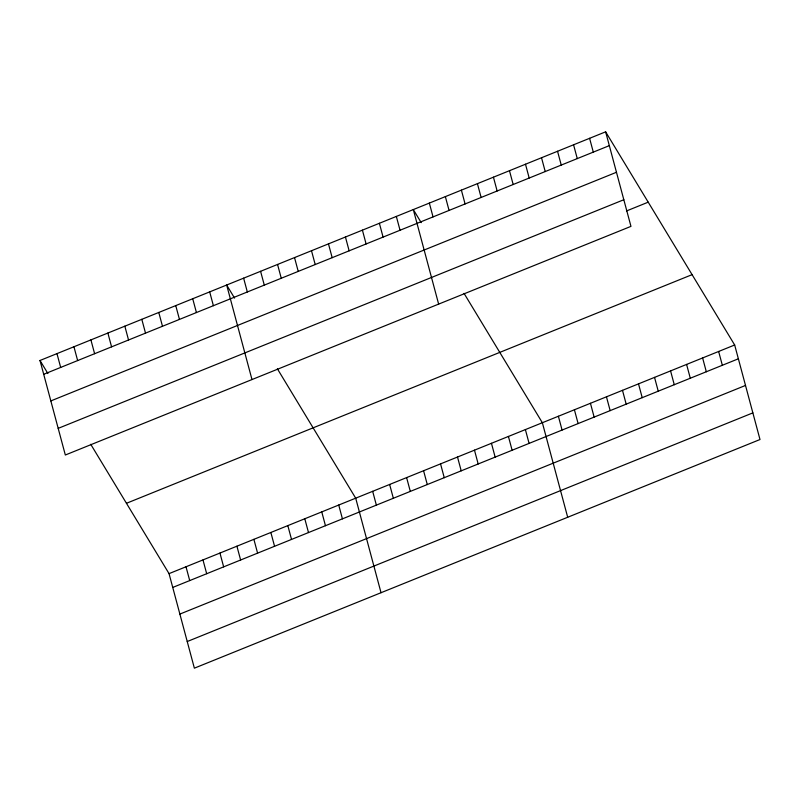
<?xml version="1.0" encoding="UTF-8"?>
<svg xmlns="http://www.w3.org/2000/svg" width="800" height="800" viewBox="0 0 800 800"><rect width="100%" height="100%" fill="white"/><g stroke="black" fill="none" stroke-linecap="round" stroke-linejoin="round"><path stroke-width="1.2" d="M605.63 131.83L630.96 226.37L65.33 455.01L40 360.48L605.63 131.83L734.67 344.99L760 439.52L194.37 668.17L169.04 573.63L90.73 444.28M43.7 374.29L609.33 145.64M50.84 400.92L616.46 172.28M58.19 428.37L623.82 199.73M626.46 210.97L648.21 202.17M126.46 503.29L692.09 274.65M169.04 573.63L734.67 344.99M172.75 587.44L738.37 358.8M179.88 614.08L745.51 385.44M187.24 641.53L752.86 412.88M421.22 222.64L413.31 209.57L438.64 304.1M464.05 293.37L542.36 422.73L567.69 517.26M234.56 298.09L226.66 285.02L251.99 379.56M277.39 368.83L355.7 498.18L381.03 592.71M40 360.48L47.91 373.54M718.64 351.47L722.34 365.28M702.62 357.95L706.32 371.76M686.59 364.42L690.29 378.23M670.57 370.9L674.27 384.71M654.54 377.38L658.24 391.19M589.6 138.31L593.3 152.12M638.51 383.86L642.21 397.67M573.57 144.79L577.27 158.6M622.49 390.34L626.19 404.15M557.55 151.27L561.25 165.08M606.46 396.82L610.16 410.63M541.52 157.75L545.22 171.55M590.44 403.29L594.14 417.1M525.49 164.22L529.19 178.03M574.41 409.77L578.11 423.58M509.47 170.7L513.17 184.51M558.38 416.25L562.08 430.06M493.44 177.18L497.14 190.99M477.42 183.66L481.12 197.47M461.39 190.14L465.09 203.95M525.39 429.59L529.09 443.4M445.36 196.62L449.06 210.42M508.42 436.45L512.12 450.26M429.34 203.09L433.04 216.9M491.45 443.31L495.15 457.12M474.48 450.17L478.18 463.98M396.34 216.43L400.04 230.24M457.51 457.03L461.21 470.83M379.38 223.29L383.08 237.1M440.55 463.89L444.25 477.69M362.41 230.15L366.11 243.96M423.58 470.74L427.28 484.55M345.44 237.01L349.14 250.82M406.61 477.6L410.31 491.41M328.47 243.87L332.17 257.68M389.64 484.46L393.34 498.27M311.5 250.73L315.2 264.54M372.67 491.32L376.37 505.13M294.53 257.59L298.23 271.4M277.56 264.45L281.26 278.26M338.73 505.04L342.43 518.85M260.59 271.31L264.29 285.11M321.76 511.9L325.46 525.71M243.63 278.17L247.33 291.97M304.79 518.76L308.5 532.57M287.83 525.62L291.53 539.43M209.69 291.88L213.39 305.69M270.86 532.48L274.56 546.29M192.72 298.74L196.42 312.55M253.89 539.34L257.59 553.15M175.75 305.6L179.45 319.41M236.92 546.2L240.62 560.01M158.78 312.46L162.48 326.27M219.95 553.06L223.65 566.87M141.81 319.32L145.51 333.13M202.98 559.92L206.68 573.72M124.84 326.18L128.54 339.99M186.01 566.78L189.71 580.58M107.88 333.04L111.58 346.85M90.91 339.9L94.61 353.71M73.94 346.76L77.64 360.57M56.97 353.62L60.67 367.43"/></g></svg>
